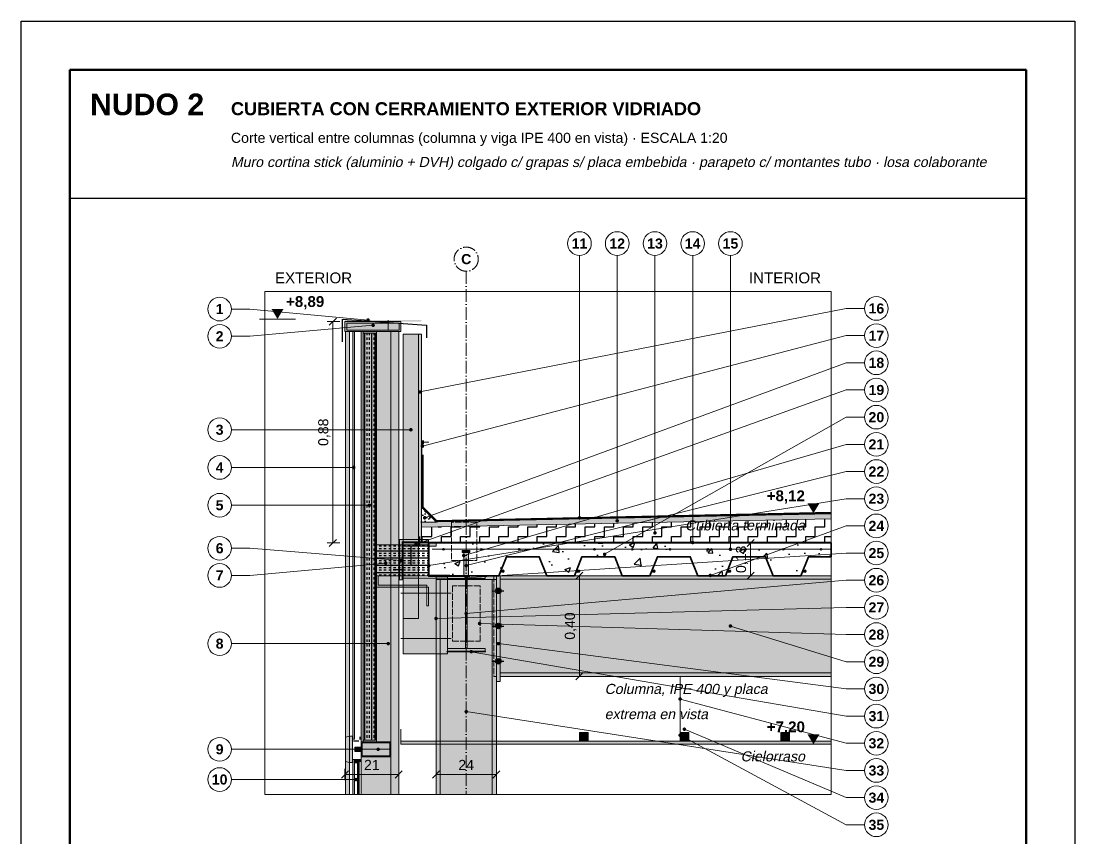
# Model space of a CAD drawing. Header units: millimetres. Extents: x 6 to 4194, y 6 to 5934.
# Drawn here: x 6 to 4194, y 2688 to 5934 of the extents above; entities that cross this region are included whole.
import ezdxf
from ezdxf.enums import TextEntityAlignment as Align

# ---------------------------------------------------------------- set-up
doc = ezdxf.new("R2010")
doc.units = ezdxf.units.MM
doc.header["$LTSCALE"] = 20
doc.linetypes.add('DASHDOT', pattern=[3.556, 2.54, -0.508, 0, -0.508])
doc.linetypes.add('DASHED', pattern=[1.524, 1.27, -0.254])
for name, color, linetype in [('A-ACERO', 250, 'Continuous'), ('A-ACERO-CORTADO', 250, 'Continuous'), ('A-ACERO-VISTA', 8, 'Continuous'), ('A-AISLACION-EPS', 50, 'Continuous'), ('A-AISLACION-LANA', 40, 'Continuous'), ('A-ALUMINIO', 253, 'Continuous'), ('A-ARMADURAS', 14, 'Continuous'), ('A-BARRERAS-MEMBRANAS', 7, 'Continuous'), ('A-CHAPA-GALVANIZADA', 253, 'Continuous'), ('A-CONTORNOS', 7, 'Continuous'), ('A-HORMIGON-INSITU', 33, 'Continuous'), ('A-MORTERO-CARPETAS', 252, 'Continuous'), ('A-NEOPRENO-SELLADORES', 7, 'Continuous'), ('A-PLACA-CEMENTICIA', 252, 'Continuous'), ('A-PROYECCION-OCULTO', 8, 'DASHED'), ('A-SELLADOR-INTUMESCENTE', 1, 'Continuous'), ('A-VIDRIO', 4, 'Continuous'), ('A-VISTA', 8, 'Continuous'), ('X-COTAS', 3, 'Continuous'), ('X-EJES', 1, 'DASHDOT'), ('X-MARCO', 7, 'Continuous'), ('X-NIVELES', 7, 'Continuous'), ('X-REFERENCIAS', 1, 'Continuous'), ('X-TEXTOS', 7, 'Continuous')]:
    doc.layers.add(name, color=color, linetype=linetype)
doc.styles.add('ARIAL', font='arial.ttf')
doc.styles.add('ARIAL-B', font='arialbd.ttf')

msp = doc.modelspace()

# ---------------------------------------------------------------- hatches: boundary and pattern name
at = {"layer": 'A-ACERO', "true_color": 0x888888}
h = msp.add_hatch(color=252, dxfattribs=at)
h.dxf.hatch_style = 1
h.paths.add_polyline_path([(1293, 4740), (1597, 4740), (1597, 4746), (1293, 4746)])
at = {"layer": 'A-ACERO', "true_color": 0x3b3b3b}
h = msp.add_hatch(color=250, dxfattribs=at)
h.dxf.hatch_style = 1
h.paths.add_polyline_path([(1365, 3070), (1418, 3070), (1418, 4700), (1365, 4700), (1365, 4694), (1412, 4694), (1412, 3076), (1365, 3076)])
h = msp.add_hatch(color=250, dxfattribs=at)
h.dxf.hatch_style = 1
h.paths.add_polyline_path([(1510, 3714), (1520, 3714), (1520, 3864), (1625, 3864), (1625, 3874), (1510, 3874)])
at = {"layer": 'A-ACERO', "true_color": 0x333333}
h = msp.add_hatch(color=250, dxfattribs=at)
h.dxf.hatch_style = 1
h.paths.add_polyline_path([(1327, 3070), (1349, 3070), (1349, 3076), (1327, 3076)])
at = {"layer": 'A-ACERO-CORTADO', "true_color": 0x4d545c}
h = msp.add_hatch(color=251, dxfattribs=at)
h.dxf.hatch_style = 1
h.paths.add_polyline_path([(1525, 3848), (1655, 3848), (1655, 3860), (1525, 3860)])
h = msp.add_hatch(color=251, dxfattribs=at)
h.dxf.hatch_style = 1
h.paths.add_polyline_path([(1759, 3822), (1790, 3822), (1790, 3830), (1759, 3830)])
h = msp.add_hatch(color=251, dxfattribs=at)
h.dxf.hatch_style = 1
h.paths.add_polyline_path([(1765, 3730), (1784, 3730), (1784, 3830), (1765, 3830)])
h = msp.add_hatch(color=251, dxfattribs=at)
h.dxf.hatch_style = 1
h.paths.add_polyline_path([(1700, 3730), (1850, 3730), (1850, 3719.3), (1778.5, 3719.3), (1778.5, 3440.7), (1850, 3440.7), (1850, 3430), (1700, 3430), (1700, 3440.7), (1771.5, 3440.7), (1771.5, 3719.3), (1700, 3719.3)])
at = {"layer": 'A-ACERO-VISTA', "true_color": 0xdfe3e7}
h = msp.add_hatch(color=254, dxfattribs=at)
h.dxf.hatch_style = 1
h.paths.add_polyline_path([(1525, 3560), (1585, 3560), (1585, 4690), (1525, 4690)])
h = msp.add_hatch(color=254, dxfattribs=at)
h.dxf.hatch_style = 1
h.paths.add_polyline_path([(1655, 3715), (1895, 3715), (1895, 3730), (1655, 3730)])
h = msp.add_hatch(color=254, dxfattribs=at)
h.dxf.hatch_style = 1
h.paths.add_polyline_path([(1895, 3310), (1910, 3310), (1910, 3730), (1895, 3730)])
h = msp.add_hatch(color=254, dxfattribs=at)
h.dxf.hatch_style = 1
h.paths.add_polyline_path([(1910, 3330), (3225, 3330), (3225, 3730), (1910, 3730)])
h = msp.add_hatch(color=254, dxfattribs=at)
h.dxf.hatch_style = 1
h.paths.add_polyline_path([(1525, 3420), (1700, 3420), (1700, 3720), (1525, 3720)])
h = msp.add_hatch(color=254, dxfattribs=at)
h.dxf.hatch_style = 1
h.paths.add_polyline_path([(1655, 2860), (1895, 2860), (1895, 3715), (1655, 3715)])
at = {"layer": 'A-AISLACION-EPS'}
h = msp.add_hatch(dxfattribs=at)
h.set_pattern_fill('ZIGZAG', color=256, scale=6)
h.paths.add_polyline_path([(1597, 3863), (3225, 3863), (3225, 3955.6), (1597, 3923)])
at = {"layer": 'A-AISLACION-LANA'}
h = msp.add_hatch(dxfattribs=at)
h.set_pattern_fill('INSUL', color=256, scale=3, angle=90)
h.paths.add_polyline_path([(1365, 3076), (1415, 3076), (1415, 4694), (1365, 4694)])
h = msp.add_hatch(dxfattribs=at)
h.set_pattern_fill('INSUL', color=256, scale=3)
h.paths.add_polyline_path([(1418, 3730), (1625, 3730), (1625, 3852), (1418, 3852)])
at = {"layer": 'A-ALUMINIO', "true_color": 0x9aa3ab}
h = msp.add_hatch(color=253, dxfattribs=at)
h.dxf.hatch_style = 1
h.paths.add_polyline_path([(1293, 4700), (1515, 4700), (1515, 4740), (1293, 4740)])
h = msp.add_hatch(color=253, dxfattribs=at)
h.dxf.hatch_style = 1
h.paths.add_polyline_path([(2225, 3072.5), (2260, 3072.5), (2260, 3107), (2225, 3107)])
h = msp.add_hatch(color=253, dxfattribs=at)
h.dxf.hatch_style = 1
h.paths.add_polyline_path([(2625, 3072.5), (2660, 3072.5), (2660, 3107), (2625, 3107)])
h = msp.add_hatch(color=253, dxfattribs=at)
h.dxf.hatch_style = 1
h.paths.add_polyline_path([(3025, 3072.5), (3060, 3072.5), (3060, 3107), (3025, 3107)])
at = {"layer": 'A-ALUMINIO', "true_color": 0xb9c0c6}
h = msp.add_hatch(color=9, dxfattribs=at)
h.dxf.hatch_style = 1
h.paths.add_polyline_path([(1295, 2992), (1311, 2988), (1311, 3092), (1295, 3088)])
at = {"layer": 'A-ALUMINIO', "true_color": 0x9aa3ab}
h = msp.add_hatch(color=253, dxfattribs=at)
h.dxf.hatch_style = 1
h.paths.add_polyline_path([(1311, 2988), (1323, 2988), (1323, 3092), (1311, 3092)])
h = msp.add_hatch(color=253, dxfattribs=at)
h.dxf.hatch_style = 1
h.paths.add_polyline_path([(1357, 3010), (1475, 3010), (1475, 3070), (1357, 3070)])
h = msp.add_hatch(color=253, dxfattribs=at)
h.dxf.hatch_style = 1
h.paths.add_polyline_path([(1333, 3032), (1357, 3032), (1357, 3048), (1333, 3048)])
h = msp.add_hatch(color=253, dxfattribs=at)
h.dxf.hatch_style = 1
h.paths.add_polyline_path([(1331, 2986), (1343, 2986), (1343, 3000), (1331, 3000)])
at = {"layer": 'A-ARMADURAS'}
h = msp.add_hatch(color=256, dxfattribs=at)
h.dxf.hatch_style = 1
h.paths.add_polyline_path([(1688.4, 3835), (1688.2, 3836.1), (1687.8, 3837), (1687, 3837.8), (1686.1, 3838.2), (1685, 3838.4), (1683.9, 3838.2), (1683, 3837.8), (1682.2, 3837), (1681.8, 3836.1), (1681.6, 3835), (1681.8, 3833.9), (1682.2, 3833), (1683, 3832.2), (1683.9, 3831.8), (1685, 3831.6), (1686.1, 3831.8), (1687, 3832.2), (1687.8, 3833), (1688.2, 3833.9)])
h = msp.add_hatch(color=256, dxfattribs=at)
h.dxf.hatch_style = 1
h.paths.add_polyline_path([(1838.4, 3835), (1838.2, 3836.1), (1837.8, 3837), (1837, 3837.8), (1836.1, 3838.2), (1835, 3838.4), (1833.9, 3838.2), (1833, 3837.8), (1832.2, 3837), (1831.8, 3836.1), (1831.6, 3835), (1831.8, 3833.9), (1832.2, 3833), (1833, 3832.2), (1833.9, 3831.8), (1835, 3831.6), (1836.1, 3831.8), (1837, 3832.2), (1837.8, 3833), (1838.2, 3833.9)])
h = msp.add_hatch(color=256, dxfattribs=at)
h.dxf.hatch_style = 1
h.paths.add_polyline_path([(1988.4, 3835), (1988.2, 3836.1), (1987.8, 3837), (1987, 3837.8), (1986.1, 3838.2), (1985, 3838.4), (1983.9, 3838.2), (1983, 3837.8), (1982.2, 3837), (1981.8, 3836.1), (1981.6, 3835), (1981.8, 3833.9), (1982.2, 3833), (1983, 3832.2), (1983.9, 3831.8), (1985, 3831.6), (1986.1, 3831.8), (1987, 3832.2), (1987.8, 3833), (1988.2, 3833.9)])
h = msp.add_hatch(color=256, dxfattribs=at)
h.dxf.hatch_style = 1
h.paths.add_polyline_path([(2138.4, 3835), (2138.2, 3836.1), (2137.8, 3837), (2137, 3837.8), (2136.1, 3838.2), (2135, 3838.4), (2133.9, 3838.2), (2133, 3837.8), (2132.2, 3837), (2131.8, 3836.1), (2131.6, 3835), (2131.8, 3833.9), (2132.2, 3833), (2133, 3832.2), (2133.9, 3831.8), (2135, 3831.6), (2136.1, 3831.8), (2137, 3832.2), (2137.8, 3833), (2138.2, 3833.9)])
h = msp.add_hatch(color=256, dxfattribs=at)
h.dxf.hatch_style = 1
h.paths.add_polyline_path([(2288.4, 3835), (2288.2, 3836.1), (2287.8, 3837), (2287, 3837.8), (2286.1, 3838.2), (2285, 3838.4), (2283.9, 3838.2), (2283, 3837.8), (2282.2, 3837), (2281.8, 3836.1), (2281.6, 3835), (2281.8, 3833.9), (2282.2, 3833), (2283, 3832.2), (2283.9, 3831.8), (2285, 3831.6), (2286.1, 3831.8), (2287, 3832.2), (2287.8, 3833), (2288.2, 3833.9)])
h = msp.add_hatch(color=256, dxfattribs=at)
h.dxf.hatch_style = 1
h.paths.add_polyline_path([(2438.4, 3835), (2438.2, 3836.1), (2437.8, 3837), (2437, 3837.8), (2436.1, 3838.2), (2435, 3838.4), (2433.9, 3838.2), (2433, 3837.8), (2432.2, 3837), (2431.8, 3836.1), (2431.6, 3835), (2431.8, 3833.9), (2432.2, 3833), (2433, 3832.2), (2433.9, 3831.8), (2435, 3831.6), (2436.1, 3831.8), (2437, 3832.2), (2437.8, 3833), (2438.2, 3833.9)])
h = msp.add_hatch(color=256, dxfattribs=at)
h.dxf.hatch_style = 1
h.paths.add_polyline_path([(2588.4, 3835), (2588.2, 3836.1), (2587.8, 3837), (2587, 3837.8), (2586.1, 3838.2), (2585, 3838.4), (2583.9, 3838.2), (2583, 3837.8), (2582.2, 3837), (2581.8, 3836.1), (2581.6, 3835), (2581.8, 3833.9), (2582.2, 3833), (2583, 3832.2), (2583.9, 3831.8), (2585, 3831.6), (2586.1, 3831.8), (2587, 3832.2), (2587.8, 3833), (2588.2, 3833.9)])
h = msp.add_hatch(color=256, dxfattribs=at)
h.dxf.hatch_style = 1
h.paths.add_polyline_path([(2738.4, 3835), (2738.2, 3836.1), (2737.8, 3837), (2737, 3837.8), (2736.1, 3838.2), (2735, 3838.4), (2733.9, 3838.2), (2733, 3837.8), (2732.2, 3837), (2731.8, 3836.1), (2731.6, 3835), (2731.8, 3833.9), (2732.2, 3833), (2733, 3832.2), (2733.9, 3831.8), (2735, 3831.6), (2736.1, 3831.8), (2737, 3832.2), (2737.8, 3833), (2738.2, 3833.9)])
h = msp.add_hatch(color=256, dxfattribs=at)
h.dxf.hatch_style = 1
h.paths.add_polyline_path([(2888.4, 3835), (2888.2, 3836.1), (2887.8, 3837), (2887, 3837.8), (2886.1, 3838.2), (2885, 3838.4), (2883.9, 3838.2), (2883, 3837.8), (2882.2, 3837), (2881.8, 3836.1), (2881.6, 3835), (2881.8, 3833.9), (2882.2, 3833), (2883, 3832.2), (2883.9, 3831.8), (2885, 3831.6), (2886.1, 3831.8), (2887, 3832.2), (2887.8, 3833), (2888.2, 3833.9)])
h = msp.add_hatch(color=256, dxfattribs=at)
h.dxf.hatch_style = 1
h.paths.add_polyline_path([(3038.4, 3835), (3038.2, 3836.1), (3037.8, 3837), (3037, 3837.8), (3036.1, 3838.2), (3035, 3838.4), (3033.9, 3838.2), (3033, 3837.8), (3032.2, 3837), (3031.8, 3836.1), (3031.6, 3835), (3031.8, 3833.9), (3032.2, 3833), (3033, 3832.2), (3033.9, 3831.8), (3035, 3831.6), (3036.1, 3831.8), (3037, 3832.2), (3037.8, 3833), (3038.2, 3833.9)])
h = msp.add_hatch(color=256, dxfattribs=at)
h.dxf.hatch_style = 1
h.paths.add_polyline_path([(3188.4, 3835), (3188.2, 3836.1), (3187.8, 3837), (3187, 3837.8), (3186.1, 3838.2), (3185, 3838.4), (3183.9, 3838.2), (3183, 3837.8), (3182.2, 3837), (3181.8, 3836.1), (3181.6, 3835), (3181.8, 3833.9), (3182.2, 3833), (3183, 3832.2), (3183.9, 3831.8), (3185, 3831.6), (3186.1, 3831.8), (3187, 3832.2), (3187.8, 3833), (3188.2, 3833.9)])
h = msp.add_hatch(color=256, dxfattribs=at)
h.dxf.hatch_style = 1
h.paths.add_polyline_path([(1924.8, 3748), (1924.6, 3749.5), (1923.9, 3750.8), (1922.8, 3751.9), (1921.5, 3752.6), (1920, 3752.8), (1918.5, 3752.6), (1917.2, 3751.9), (1916.1, 3750.8), (1915.4, 3749.5), (1915.2, 3748), (1915.4, 3746.5), (1916.1, 3745.2), (1917.2, 3744.1), (1918.5, 3743.4), (1920, 3743.2), (1921.5, 3743.4), (1922.8, 3744.1), (1923.9, 3745.2), (1924.6, 3746.5)])
h = msp.add_hatch(color=256, dxfattribs=at)
h.dxf.hatch_style = 1
h.paths.add_polyline_path([(2224.8, 3748), (2224.6, 3749.5), (2223.9, 3750.8), (2222.8, 3751.9), (2221.5, 3752.6), (2220, 3752.8), (2218.5, 3752.6), (2217.2, 3751.9), (2216.1, 3750.8), (2215.4, 3749.5), (2215.2, 3748), (2215.4, 3746.5), (2216.1, 3745.2), (2217.2, 3744.1), (2218.5, 3743.4), (2220, 3743.2), (2221.5, 3743.4), (2222.8, 3744.1), (2223.9, 3745.2), (2224.6, 3746.5)])
h = msp.add_hatch(color=256, dxfattribs=at)
h.dxf.hatch_style = 1
h.paths.add_polyline_path([(2524.8, 3748), (2524.6, 3749.5), (2523.9, 3750.8), (2522.8, 3751.9), (2521.5, 3752.6), (2520, 3752.8), (2518.5, 3752.6), (2517.2, 3751.9), (2516.1, 3750.8), (2515.4, 3749.5), (2515.2, 3748), (2515.4, 3746.5), (2516.1, 3745.2), (2517.2, 3744.1), (2518.5, 3743.4), (2520, 3743.2), (2521.5, 3743.4), (2522.8, 3744.1), (2523.9, 3745.2), (2524.6, 3746.5)])
h = msp.add_hatch(color=256, dxfattribs=at)
h.dxf.hatch_style = 1
h.paths.add_polyline_path([(2824.8, 3748), (2824.6, 3749.5), (2823.9, 3750.8), (2822.8, 3751.9), (2821.5, 3752.6), (2820, 3752.8), (2818.5, 3752.6), (2817.2, 3751.9), (2816.1, 3750.8), (2815.4, 3749.5), (2815.2, 3748), (2815.4, 3746.5), (2816.1, 3745.2), (2817.2, 3744.1), (2818.5, 3743.4), (2820, 3743.2), (2821.5, 3743.4), (2822.8, 3744.1), (2823.9, 3745.2), (2824.6, 3746.5)])
h = msp.add_hatch(color=256, dxfattribs=at)
h.dxf.hatch_style = 1
h.paths.add_polyline_path([(3124.8, 3748), (3124.6, 3749.5), (3123.9, 3750.8), (3122.8, 3751.9), (3121.5, 3752.6), (3120, 3752.8), (3118.5, 3752.6), (3117.2, 3751.9), (3116.1, 3750.8), (3115.4, 3749.5), (3115.2, 3748), (3115.4, 3746.5), (3116.1, 3745.2), (3117.2, 3744.1), (3118.5, 3743.4), (3120, 3743.2), (3121.5, 3743.4), (3122.8, 3744.1), (3123.9, 3745.2), (3124.6, 3746.5)])
h = msp.add_hatch(color=256, dxfattribs=at)
h.dxf.hatch_style = 1
h.paths.add_polyline_path([(1914, 3670), (1913.5, 3673.4), (1911.9, 3676.5), (1909.5, 3678.9), (1906.4, 3680.5), (1903, 3681), (1899.6, 3680.5), (1896.5, 3678.9), (1894.1, 3676.5), (1892.5, 3673.4), (1892, 3670), (1892.5, 3666.6), (1894.1, 3663.5), (1896.5, 3661.1), (1899.6, 3659.5), (1903, 3659), (1906.4, 3659.5), (1909.5, 3661.1), (1911.9, 3663.5), (1913.5, 3666.6)])
h = msp.add_hatch(color=256, dxfattribs=at)
h.dxf.hatch_style = 1
h.paths.add_polyline_path([(1914, 3530), (1913.5, 3533.4), (1911.9, 3536.5), (1909.5, 3538.9), (1906.4, 3540.5), (1903, 3541), (1899.6, 3540.5), (1896.5, 3538.9), (1894.1, 3536.5), (1892.5, 3533.4), (1892, 3530), (1892.5, 3526.6), (1894.1, 3523.5), (1896.5, 3521.1), (1899.6, 3519.5), (1903, 3519), (1906.4, 3519.5), (1909.5, 3521.1), (1911.9, 3523.5), (1913.5, 3526.6)])
h = msp.add_hatch(color=256, dxfattribs=at)
h.dxf.hatch_style = 1
h.paths.add_polyline_path([(1914, 3390), (1913.5, 3393.4), (1911.9, 3396.5), (1909.5, 3398.9), (1906.4, 3400.5), (1903, 3401), (1899.6, 3400.5), (1896.5, 3398.9), (1894.1, 3396.5), (1892.5, 3393.4), (1892, 3390), (1892.5, 3386.6), (1894.1, 3383.5), (1896.5, 3381.1), (1899.6, 3379.5), (1903, 3379), (1906.4, 3379.5), (1909.5, 3381.1), (1911.9, 3383.5), (1913.5, 3386.6)])
at = {"layer": 'A-BARRERAS-MEMBRANAS', "true_color": 0x000000}
h = msp.add_hatch(color=18, dxfattribs=at)
h.dxf.hatch_style = 1
h.paths.add_polyline_path([(1597, 3860), (3225, 3860), (3225, 3863), (1597, 3863)])
at = {"layer": 'A-CHAPA-GALVANIZADA', "true_color": 0x8f989f}
h = msp.add_hatch(color=252, dxfattribs=at)
h.dxf.hatch_style = 1
h.paths.add_polyline_path([(1418, 3730), (1418, 3685), (1625, 3685), (1625, 3610), (1618, 3610), (1618, 3692), (1425, 3692), (1425, 3730)])
at = {"layer": 'A-HORMIGON-INSITU'}
h = msp.add_hatch(dxfattribs=at)
h.set_pattern_fill('AR-CONC', color=256, scale=1.2)
h.paths.add_polyline_path([(1627, 3860), (3225, 3860), (3225, 3805), (3135, 3805), (3105, 3730), (2995, 3730), (2965, 3805), (2835, 3805), (2805, 3730), (2695, 3730), (2665, 3805), (2535, 3805), (2505, 3730), (2395, 3730), (2365, 3805), (2235, 3805), (2205, 3730), (2095, 3730), (2065, 3805), (1935, 3805), (1905, 3730), (1795, 3730), (1627, 3732)])
at = {"layer": 'A-MORTERO-CARPETAS'}
h = msp.add_hatch(dxfattribs=at)
h.set_pattern_fill('AR-SAND', color=256, scale=0.6)
h.paths.add_polyline_path([(1597, 3943), (1657, 3943), (1597, 4003)])
h = msp.add_hatch(dxfattribs=at)
h.set_pattern_fill('AR-SAND', color=256, scale=0.6)
h.paths.add_polyline_path([(1597, 3923), (3225, 3955.6), (3225, 3975.6), (1597, 3943)])
at = {"layer": 'A-NEOPRENO-SELLADORES', "true_color": 0x222222}
h = msp.add_hatch(color=250, dxfattribs=at)
h.dxf.hatch_style = 1
h.paths.add_polyline_path([(1597, 4252), (1607, 4252), (1607, 4268), (1597, 4268)])
at = {"layer": 'A-NEOPRENO-SELLADORES', "true_color": 0x111111}
h = msp.add_hatch(color=250, dxfattribs=at)
h.dxf.hatch_style = 1
h.paths.add_polyline_path([(1323, 3078), (1325, 3078), (1325, 3090), (1323, 3090)])
h = msp.add_hatch(color=250, dxfattribs=at)
h.dxf.hatch_style = 1
h.paths.add_polyline_path([(1350, 3078), (1355, 3078), (1355, 3090), (1350, 3090)])
h = msp.add_hatch(color=250, dxfattribs=at)
h.dxf.hatch_style = 1
h.paths.add_polyline_path([(1323, 2990), (1325, 2990), (1325, 3002), (1323, 3002)])
h = msp.add_hatch(color=250, dxfattribs=at)
h.dxf.hatch_style = 1
h.paths.add_polyline_path([(1331, 2996), (1343, 2996), (1343, 3000), (1331, 3000)])
h = msp.add_hatch(color=250, dxfattribs=at)
h.dxf.hatch_style = 1
h.paths.add_polyline_path([(1350, 2990), (1355, 2990), (1355, 3002), (1350, 3002)])
at = {"layer": 'A-PLACA-CEMENTICIA'}
h = msp.add_hatch(dxfattribs=at)
h.set_pattern_fill('AR-SAND', color=256, scale=0.4)
h.paths.add_polyline_path([(1585, 3860), (1597, 3860), (1597, 4690), (1585, 4690)])
at = {"layer": 'A-SELLADOR-INTUMESCENTE', "true_color": 0xc0392b}
h = msp.add_hatch(color=22, dxfattribs=at)
h.dxf.hatch_style = 1
h.paths.add_polyline_path([(1418, 3852), (1625, 3852), (1625, 3860), (1418, 3860)])
at = {"layer": 'A-VIDRIO', "true_color": 0x6f8796}
h = msp.add_hatch(color=252, dxfattribs=at)
h.dxf.hatch_style = 1
h.paths.add_polyline_path([(1325, 3080), (1331, 3080), (1331, 4700), (1325, 4700)])
at = {"layer": 'A-VIDRIO', "true_color": 0xbfe3f0}
h = msp.add_hatch(color=254, dxfattribs=at)
h.dxf.hatch_style = 1
h.paths.add_polyline_path([(1325, 2860), (1331, 2860), (1331, 3000), (1325, 3000)])
h = msp.add_hatch(color=254, dxfattribs=at)
h.dxf.hatch_style = 1
h.paths.add_polyline_path([(1343, 2860), (1350, 2860), (1350, 3000), (1343, 3000)])
at = {"layer": 'A-VISTA', "true_color": 0xe9ecee}
h = msp.add_hatch(color=7, dxfattribs=at)
h.dxf.hatch_style = 1
h.paths.add_polyline_path([(1295, 2860), (1311, 2860), (1311, 4700), (1295, 4700)])
at = {"layer": 'A-VISTA', "true_color": 0xe3e7ea}
h = msp.add_hatch(color=254, dxfattribs=at)
h.dxf.hatch_style = 1
h.paths.add_polyline_path([(1357, 2860), (1507, 2860), (1507, 4700), (1357, 4700)])
at = {"layer": 'A-VISTA', "true_color": 0xf2f2f2}
h = msp.add_hatch(color=7, dxfattribs=at)
h.dxf.hatch_style = 1
h.paths.add_polyline_path([(1515, 3060), (3225, 3060), (3225, 3072.5), (1515, 3072.5)])
at = {"layer": 'X-NIVELES'}
h = msp.add_hatch(color=7, dxfattribs=at)
h.dxf.hatch_style = 1
h.paths.add_polyline_path([(1025, 4750), (1001, 4790), (1049, 4790)])
h = msp.add_hatch(color=7, dxfattribs=at)
h.dxf.hatch_style = 1
h.paths.add_polyline_path([(3155, 3978), (3131, 4018), (3179, 4018)])
h = msp.add_hatch(color=7, dxfattribs=at)
h.dxf.hatch_style = 1
h.paths.add_polyline_path([(3155, 3060), (3131, 3100), (3179, 3100)])
at = {"layer": 'X-REFERENCIAS'}
h = msp.add_hatch(color=7, dxfattribs=at)
h.dxf.hatch_style = 1
h.paths.add_polyline_path([(1392, 4746), (1391.7, 4748.2), (1390.7, 4750.1), (1389.1, 4751.7), (1387.2, 4752.7), (1385, 4753), (1382.8, 4752.7), (1380.9, 4751.7), (1379.3, 4750.1), (1378.3, 4748.2), (1378, 4746), (1378.3, 4743.8), (1379.3, 4741.9), (1380.9, 4740.3), (1382.8, 4739.3), (1385, 4739), (1387.2, 4739.3), (1389.1, 4740.3), (1390.7, 4741.9), (1391.7, 4743.8)])
h = msp.add_hatch(color=7, dxfattribs=at)
h.dxf.hatch_style = 1
h.paths.add_polyline_path([(1412, 4725), (1411.7, 4727.2), (1410.7, 4729.1), (1409.1, 4730.7), (1407.2, 4731.7), (1405, 4732), (1402.8, 4731.7), (1400.9, 4730.7), (1399.3, 4729.1), (1398.3, 4727.2), (1398, 4725), (1398.3, 4722.8), (1399.3, 4720.9), (1400.9, 4719.3), (1402.8, 4718.3), (1405, 4718), (1407.2, 4718.3), (1409.1, 4719.3), (1410.7, 4720.9), (1411.7, 4722.8)])
h = msp.add_hatch(color=7, dxfattribs=at)
h.dxf.hatch_style = 1
h.paths.add_polyline_path([(1598, 4460), (1597.7, 4462.2), (1596.7, 4464.1), (1595.1, 4465.7), (1593.2, 4466.7), (1591, 4467), (1588.8, 4466.7), (1586.9, 4465.7), (1585.3, 4464.1), (1584.3, 4462.2), (1584, 4460), (1584.3, 4457.8), (1585.3, 4455.9), (1586.9, 4454.3), (1588.8, 4453.3), (1591, 4453), (1593.2, 4453.3), (1595.1, 4454.3), (1596.7, 4455.9), (1597.7, 4457.8)])
h = msp.add_hatch(color=7, dxfattribs=at)
h.dxf.hatch_style = 1
h.paths.add_polyline_path([(1562, 4310), (1561.7, 4312.2), (1560.7, 4314.1), (1559.1, 4315.7), (1557.2, 4316.7), (1555, 4317), (1552.8, 4316.7), (1550.9, 4315.7), (1549.3, 4314.1), (1548.3, 4312.2), (1548, 4310), (1548.3, 4307.8), (1549.3, 4305.9), (1550.9, 4304.3), (1552.8, 4303.3), (1555, 4303), (1557.2, 4303.3), (1559.1, 4304.3), (1560.7, 4305.9), (1561.7, 4307.8)])
h = msp.add_hatch(color=7, dxfattribs=at)
h.dxf.hatch_style = 1
h.paths.add_polyline_path([(1608, 4245), (1607.7, 4247.2), (1606.7, 4249.1), (1605.1, 4250.7), (1603.2, 4251.7), (1601, 4252), (1598.8, 4251.7), (1596.9, 4250.7), (1595.3, 4249.1), (1594.3, 4247.2), (1594, 4245), (1594.3, 4242.8), (1595.3, 4240.9), (1596.9, 4239.3), (1598.8, 4238.3), (1601, 4238), (1603.2, 4238.3), (1605.1, 4239.3), (1606.7, 4240.9), (1607.7, 4242.8)])
h = msp.add_hatch(color=7, dxfattribs=at)
h.dxf.hatch_style = 1
h.paths.add_polyline_path([(1335, 4160), (1334.7, 4162.2), (1333.7, 4164.1), (1332.1, 4165.7), (1330.2, 4166.7), (1328, 4167), (1325.8, 4166.7), (1323.9, 4165.7), (1322.3, 4164.1), (1321.3, 4162.2), (1321, 4160), (1321.3, 4157.8), (1322.3, 4155.9), (1323.9, 4154.3), (1325.8, 4153.3), (1328, 4153), (1330.2, 4153.3), (1332.1, 4154.3), (1333.7, 4155.9), (1334.7, 4157.8)])
h = msp.add_hatch(color=7, dxfattribs=at)
h.dxf.hatch_style = 1
h.paths.add_polyline_path([(1397, 4010), (1396.7, 4012.2), (1395.7, 4014.1), (1394.1, 4015.7), (1392.2, 4016.7), (1390, 4017), (1387.8, 4016.7), (1385.9, 4015.7), (1384.3, 4014.1), (1383.3, 4012.2), (1383, 4010), (1383.3, 4007.8), (1384.3, 4005.9), (1385.9, 4004.3), (1387.8, 4003.3), (1390, 4003), (1392.2, 4003.3), (1394.1, 4004.3), (1395.7, 4005.9), (1396.7, 4007.8)])
h = msp.add_hatch(color=7, dxfattribs=at)
h.dxf.hatch_style = 1
h.paths.add_polyline_path([(1617, 3960), (1616.7, 3962.2), (1615.7, 3964.1), (1614.1, 3965.7), (1612.2, 3966.7), (1610, 3967), (1607.8, 3966.7), (1605.9, 3965.7), (1604.3, 3964.1), (1603.3, 3962.2), (1603, 3960), (1603.3, 3957.8), (1604.3, 3955.9), (1605.9, 3954.3), (1607.8, 3953.3), (1610, 3953), (1612.2, 3953.3), (1614.1, 3954.3), (1615.7, 3955.9), (1616.7, 3957.8)])
h = msp.add_hatch(color=7, dxfattribs=at)
h.dxf.hatch_style = 1
h.paths.add_polyline_path([(2232, 3960), (2231.7, 3962.2), (2230.7, 3964.1), (2229.1, 3965.7), (2227.2, 3966.7), (2225, 3967), (2222.8, 3966.7), (2220.9, 3965.7), (2219.3, 3964.1), (2218.3, 3962.2), (2218, 3960), (2218.3, 3957.8), (2219.3, 3955.9), (2220.9, 3954.3), (2222.8, 3953.3), (2225, 3953), (2227.2, 3953.3), (2229.1, 3954.3), (2230.7, 3955.9), (2231.7, 3957.8)])
h = msp.add_hatch(color=7, dxfattribs=at)
h.dxf.hatch_style = 1
h.paths.add_polyline_path([(2382, 3948), (2381.7, 3950.2), (2380.7, 3952.1), (2379.1, 3953.7), (2377.2, 3954.7), (2375, 3955), (2372.8, 3954.7), (2370.9, 3953.7), (2369.3, 3952.1), (2368.3, 3950.2), (2368, 3948), (2368.3, 3945.8), (2369.3, 3943.9), (2370.9, 3942.3), (2372.8, 3941.3), (2375, 3941), (2377.2, 3941.3), (2379.1, 3942.3), (2380.7, 3943.9), (2381.7, 3945.8)])
h = msp.add_hatch(color=7, dxfattribs=at)
h.dxf.hatch_style = 1
h.paths.add_polyline_path([(2532, 3900), (2531.7, 3902.2), (2530.7, 3904.1), (2529.1, 3905.7), (2527.2, 3906.7), (2525, 3907), (2522.8, 3906.7), (2520.9, 3905.7), (2519.3, 3904.1), (2518.3, 3902.2), (2518, 3900), (2518.3, 3897.8), (2519.3, 3895.9), (2520.9, 3894.3), (2522.8, 3893.3), (2525, 3893), (2527.2, 3893.3), (2529.1, 3894.3), (2530.7, 3895.9), (2531.7, 3897.8)])
h = msp.add_hatch(color=7, dxfattribs=at)
h.dxf.hatch_style = 1
h.paths.add_polyline_path([(1582, 3854), (1581.7, 3856.2), (1580.7, 3858.1), (1579.1, 3859.7), (1577.2, 3860.7), (1575, 3861), (1572.8, 3860.7), (1570.9, 3859.7), (1569.3, 3858.1), (1568.3, 3856.2), (1568, 3854), (1568.3, 3851.8), (1569.3, 3849.9), (1570.9, 3848.3), (1572.8, 3847.3), (1575, 3847), (1577.2, 3847.3), (1579.1, 3848.3), (1580.7, 3849.9), (1581.7, 3851.8)])
h = msp.add_hatch(color=7, dxfattribs=at)
h.dxf.hatch_style = 1
h.paths.add_polyline_path([(2682, 3861.5), (2681.7, 3863.7), (2680.7, 3865.6), (2679.1, 3867.2), (2677.2, 3868.2), (2675, 3868.5), (2672.8, 3868.2), (2670.9, 3867.2), (2669.3, 3865.6), (2668.3, 3863.7), (2668, 3861.5), (2668.3, 3859.3), (2669.3, 3857.4), (2670.9, 3855.8), (2672.8, 3854.8), (2675, 3854.5), (2677.2, 3854.8), (2679.1, 3855.8), (2680.7, 3857.4), (2681.7, 3859.3)])
h = msp.add_hatch(color=7, dxfattribs=at)
h.dxf.hatch_style = 1
h.paths.add_polyline_path([(1772, 3810), (1771.7, 3812.2), (1770.7, 3814.1), (1769.1, 3815.7), (1767.2, 3816.7), (1765, 3817), (1762.8, 3816.7), (1760.9, 3815.7), (1759.3, 3814.1), (1758.3, 3812.2), (1758, 3810), (1758.3, 3807.8), (1759.3, 3805.9), (1760.9, 3804.3), (1762.8, 3803.3), (1765, 3803), (1767.2, 3803.3), (1769.1, 3804.3), (1770.7, 3805.9), (1771.7, 3807.8)])
h = msp.add_hatch(color=7, dxfattribs=at)
h.dxf.hatch_style = 1
h.paths.add_polyline_path([(2332, 3815), (2331.7, 3817.2), (2330.7, 3819.1), (2329.1, 3820.7), (2327.2, 3821.7), (2325, 3822), (2322.8, 3821.7), (2320.9, 3820.7), (2319.3, 3819.1), (2318.3, 3817.2), (2318, 3815), (2318.3, 3812.8), (2319.3, 3810.9), (2320.9, 3809.3), (2322.8, 3808.3), (2325, 3808), (2327.2, 3808.3), (2329.1, 3809.3), (2330.7, 3810.9), (2331.7, 3812.8)])
h = msp.add_hatch(color=7, dxfattribs=at)
h.dxf.hatch_style = 1
h.paths.add_polyline_path([(2832, 3835), (2831.7, 3837.2), (2830.7, 3839.1), (2829.1, 3840.7), (2827.2, 3841.7), (2825, 3842), (2822.8, 3841.7), (2820.9, 3840.7), (2819.3, 3839.1), (2818.3, 3837.2), (2818, 3835), (2818.3, 3832.8), (2819.3, 3830.9), (2820.9, 3829.3), (2822.8, 3828.3), (2825, 3828), (2827.2, 3828.3), (2829.1, 3829.3), (2830.7, 3830.9), (2831.7, 3832.8)])
h = msp.add_hatch(color=7, dxfattribs=at)
h.dxf.hatch_style = 1
h.paths.add_polyline_path([(1462, 3780), (1461.7, 3782.2), (1460.7, 3784.1), (1459.1, 3785.7), (1457.2, 3786.7), (1455, 3787), (1452.8, 3786.7), (1450.9, 3785.7), (1449.3, 3784.1), (1448.3, 3782.2), (1448, 3780), (1448.3, 3777.8), (1449.3, 3775.9), (1450.9, 3774.3), (1452.8, 3773.3), (1455, 3773), (1457.2, 3773.3), (1459.1, 3774.3), (1460.7, 3775.9), (1461.7, 3777.8)])
h = msp.add_hatch(color=7, dxfattribs=at)
h.dxf.hatch_style = 1
h.paths.add_polyline_path([(1522, 3790), (1521.7, 3792.2), (1520.7, 3794.1), (1519.1, 3795.7), (1517.2, 3796.7), (1515, 3797), (1512.8, 3796.7), (1510.9, 3795.7), (1509.3, 3794.1), (1508.3, 3792.2), (1508, 3790), (1508.3, 3787.8), (1509.3, 3785.9), (1510.9, 3784.3), (1512.8, 3783.3), (1515, 3783), (1517.2, 3783.3), (1519.1, 3784.3), (1520.7, 3785.9), (1521.7, 3787.8)])
h = msp.add_hatch(color=7, dxfattribs=at)
h.dxf.hatch_style = 1
h.paths.add_polyline_path([(1633, 3770), (1632.7, 3772.2), (1631.7, 3774.1), (1630.1, 3775.7), (1628.2, 3776.7), (1626, 3777), (1623.8, 3776.7), (1621.9, 3775.7), (1620.3, 3774.1), (1619.3, 3772.2), (1619, 3770), (1619.3, 3767.8), (1620.3, 3765.9), (1621.9, 3764.3), (1623.8, 3763.3), (1626, 3763), (1628.2, 3763.3), (1630.1, 3764.3), (1631.7, 3765.9), (1632.7, 3767.8)])
h = msp.add_hatch(color=7, dxfattribs=at)
h.dxf.hatch_style = 1
h.paths.add_polyline_path([(1782, 3770), (1781.7, 3772.2), (1780.7, 3774.1), (1779.1, 3775.7), (1777.2, 3776.7), (1775, 3777), (1772.8, 3776.7), (1770.9, 3775.7), (1769.3, 3774.1), (1768.3, 3772.2), (1768, 3770), (1768.3, 3767.8), (1769.3, 3765.9), (1770.9, 3764.3), (1772.8, 3763.3), (1775, 3763), (1777.2, 3763.3), (1779.1, 3764.3), (1780.7, 3765.9), (1781.7, 3767.8)])
h = msp.add_hatch(color=7, dxfattribs=at)
h.dxf.hatch_style = 1
h.paths.add_polyline_path([(1782, 3722), (1781.7, 3724.2), (1780.7, 3726.1), (1779.1, 3727.7), (1777.2, 3728.7), (1775, 3729), (1772.8, 3728.7), (1770.9, 3727.7), (1769.3, 3726.1), (1768.3, 3724.2), (1768, 3722), (1768.3, 3719.8), (1769.3, 3717.9), (1770.9, 3716.3), (1772.8, 3715.3), (1775, 3715), (1777.2, 3715.3), (1779.1, 3716.3), (1780.7, 3717.9), (1781.7, 3719.8)])
h = msp.add_hatch(color=7, dxfattribs=at)
h.dxf.hatch_style = 1
h.paths.add_polyline_path([(2752, 3731), (2751.7, 3733.2), (2750.7, 3735.1), (2749.1, 3736.7), (2747.2, 3737.7), (2745, 3738), (2742.8, 3737.7), (2740.9, 3736.7), (2739.3, 3735.1), (2738.3, 3733.2), (2738, 3731), (2738.3, 3728.8), (2739.3, 3726.9), (2740.9, 3725.3), (2742.8, 3724.3), (2745, 3724), (2747.2, 3724.3), (2749.1, 3725.3), (2750.7, 3726.9), (2751.7, 3728.8)])
h = msp.add_hatch(color=7, dxfattribs=at)
h.dxf.hatch_style = 1
h.paths.add_polyline_path([(1662, 3560), (1661.7, 3562.2), (1660.7, 3564.1), (1659.1, 3565.7), (1657.2, 3566.7), (1655, 3567), (1652.8, 3566.7), (1650.9, 3565.7), (1649.3, 3564.1), (1648.3, 3562.2), (1648, 3560), (1648.3, 3557.8), (1649.3, 3555.9), (1650.9, 3554.3), (1652.8, 3553.3), (1655, 3553), (1657.2, 3553.3), (1659.1, 3554.3), (1660.7, 3555.9), (1661.7, 3557.8)])
h = msp.add_hatch(color=7, dxfattribs=at)
h.dxf.hatch_style = 1
h.paths.add_polyline_path([(1782, 3580), (1781.7, 3582.2), (1780.7, 3584.1), (1779.1, 3585.7), (1777.2, 3586.7), (1775, 3587), (1772.8, 3586.7), (1770.9, 3585.7), (1769.3, 3584.1), (1768.3, 3582.2), (1768, 3580), (1768.3, 3577.8), (1769.3, 3575.9), (1770.9, 3574.3), (1772.8, 3573.3), (1775, 3573), (1777.2, 3573.3), (1779.1, 3574.3), (1780.7, 3575.9), (1781.7, 3577.8)])
h = msp.add_hatch(color=7, dxfattribs=at)
h.dxf.hatch_style = 1
h.paths.add_polyline_path([(1835, 3540), (1834.7, 3542.2), (1833.7, 3544.1), (1832.1, 3545.7), (1830.2, 3546.7), (1828, 3547), (1825.8, 3546.7), (1823.9, 3545.7), (1822.3, 3544.1), (1821.3, 3542.2), (1821, 3540), (1821.3, 3537.8), (1822.3, 3535.9), (1823.9, 3534.3), (1825.8, 3533.3), (1828, 3533), (1830.2, 3533.3), (1832.1, 3534.3), (1833.7, 3535.9), (1834.7, 3537.8)])
h = msp.add_hatch(color=7, dxfattribs=at)
h.dxf.hatch_style = 1
h.paths.add_polyline_path([(2832, 3530), (2831.7, 3532.2), (2830.7, 3534.1), (2829.1, 3535.7), (2827.2, 3536.7), (2825, 3537), (2822.8, 3536.7), (2820.9, 3535.7), (2819.3, 3534.1), (2818.3, 3532.2), (2818, 3530), (2818.3, 3527.8), (2819.3, 3525.9), (2820.9, 3524.3), (2822.8, 3523.3), (2825, 3523), (2827.2, 3523.3), (2829.1, 3524.3), (2830.7, 3525.9), (2831.7, 3527.8)])
h = msp.add_hatch(color=7, dxfattribs=at)
h.dxf.hatch_style = 1
h.paths.add_polyline_path([(1472, 3460), (1471.7, 3462.2), (1470.7, 3464.1), (1469.1, 3465.7), (1467.2, 3466.7), (1465, 3467), (1462.8, 3466.7), (1460.9, 3465.7), (1459.3, 3464.1), (1458.3, 3462.2), (1458, 3460), (1458.3, 3457.8), (1459.3, 3455.9), (1460.9, 3454.3), (1462.8, 3453.3), (1465, 3453), (1467.2, 3453.3), (1469.1, 3454.3), (1470.7, 3455.9), (1471.7, 3457.8)])
h = msp.add_hatch(color=7, dxfattribs=at)
h.dxf.hatch_style = 1
h.paths.add_polyline_path([(1802, 3428), (1801.7, 3430.2), (1800.7, 3432.1), (1799.1, 3433.7), (1797.2, 3434.7), (1795, 3435), (1792.8, 3434.7), (1790.9, 3433.7), (1789.3, 3432.1), (1788.3, 3430.2), (1788, 3428), (1788.3, 3425.8), (1789.3, 3423.9), (1790.9, 3422.3), (1792.8, 3421.3), (1795, 3421), (1797.2, 3421.3), (1799.1, 3422.3), (1800.7, 3423.9), (1801.7, 3425.8)])
h = msp.add_hatch(color=7, dxfattribs=at)
h.dxf.hatch_style = 1
h.paths.add_polyline_path([(1910, 3460), (1909.7, 3462.2), (1908.7, 3464.1), (1907.1, 3465.7), (1905.2, 3466.7), (1903, 3467), (1900.8, 3466.7), (1898.9, 3465.7), (1897.3, 3464.1), (1896.3, 3462.2), (1896, 3460), (1896.3, 3457.8), (1897.3, 3455.9), (1898.9, 3454.3), (1900.8, 3453.3), (1903, 3453), (1905.2, 3453.3), (1907.1, 3454.3), (1908.7, 3455.9), (1909.7, 3457.8)])
h = msp.add_hatch(color=7, dxfattribs=at)
h.dxf.hatch_style = 1
h.paths.add_polyline_path([(2632, 3240), (2631.7, 3242.2), (2630.7, 3244.1), (2629.1, 3245.7), (2627.2, 3246.7), (2625, 3247), (2622.8, 3246.7), (2620.9, 3245.7), (2619.3, 3244.1), (2618.3, 3242.2), (2618, 3240), (2618.3, 3237.8), (2619.3, 3235.9), (2620.9, 3234.3), (2622.8, 3233.3), (2625, 3233), (2627.2, 3233.3), (2629.1, 3234.3), (2630.7, 3235.9), (2631.7, 3237.8)])
h = msp.add_hatch(color=7, dxfattribs=at)
h.dxf.hatch_style = 1
h.paths.add_polyline_path([(1782, 3190), (1781.7, 3192.2), (1780.7, 3194.1), (1779.1, 3195.7), (1777.2, 3196.7), (1775, 3197), (1772.8, 3196.7), (1770.9, 3195.7), (1769.3, 3194.1), (1768.3, 3192.2), (1768, 3190), (1768.3, 3187.8), (1769.3, 3185.9), (1770.9, 3184.3), (1772.8, 3183.3), (1775, 3183), (1777.2, 3183.3), (1779.1, 3184.3), (1780.7, 3185.9), (1781.7, 3187.8)])
h = msp.add_hatch(color=7, dxfattribs=at)
h.dxf.hatch_style = 1
h.paths.add_polyline_path([(2632, 3096), (2631.7, 3098.2), (2630.7, 3100.1), (2629.1, 3101.7), (2627.2, 3102.7), (2625, 3103), (2622.8, 3102.7), (2620.9, 3101.7), (2619.3, 3100.1), (2618.3, 3098.2), (2618, 3096), (2618.3, 3093.8), (2619.3, 3091.9), (2620.9, 3090.3), (2622.8, 3089.3), (2625, 3089), (2627.2, 3089.3), (2629.1, 3090.3), (2630.7, 3091.9), (2631.7, 3093.8)])
h = msp.add_hatch(color=7, dxfattribs=at)
h.dxf.hatch_style = 1
h.paths.add_polyline_path([(2649, 3120), (2648.7, 3122.2), (2647.7, 3124.1), (2646.1, 3125.7), (2644.2, 3126.7), (2642, 3127), (2639.8, 3126.7), (2637.9, 3125.7), (2636.3, 3124.1), (2635.3, 3122.2), (2635, 3120), (2635.3, 3117.8), (2636.3, 3115.9), (2637.9, 3114.3), (2639.8, 3113.3), (2642, 3113), (2644.2, 3113.3), (2646.1, 3114.3), (2647.7, 3115.9), (2648.7, 3117.8)])
h = msp.add_hatch(color=7, dxfattribs=at)
h.dxf.hatch_style = 1
h.paths.add_polyline_path([(1432, 3040), (1431.7, 3042.2), (1430.7, 3044.1), (1429.1, 3045.7), (1427.2, 3046.7), (1425, 3047), (1422.8, 3046.7), (1420.9, 3045.7), (1419.3, 3044.1), (1418.3, 3042.2), (1418, 3040), (1418.3, 3037.8), (1419.3, 3035.9), (1420.9, 3034.3), (1422.8, 3033.3), (1425, 3033), (1427.2, 3033.3), (1429.1, 3034.3), (1430.7, 3035.9), (1431.7, 3037.8)])
h = msp.add_hatch(color=7, dxfattribs=at)
h.dxf.hatch_style = 1
h.paths.add_polyline_path([(1344, 2920), (1343.7, 2922.2), (1342.7, 2924.1), (1341.1, 2925.7), (1339.2, 2926.7), (1337, 2927), (1334.8, 2926.7), (1332.9, 2925.7), (1331.3, 2924.1), (1330.3, 2922.2), (1330, 2920), (1330.3, 2917.8), (1331.3, 2915.9), (1332.9, 2914.3), (1334.8, 2913.3), (1337, 2913), (1339.2, 2913.3), (1341.1, 2914.3), (1342.7, 2915.9), (1343.7, 2917.8)])

# ---------------------------------------------------------------- linework, layer by layer
at = {"layer": 'A-ARMADURAS', "lineweight": 13}
msp.add_lwpolyline([(1640, 3835), (3225, 3835)], dxfattribs=at)
at = {"layer": 'A-ARMADURAS'}
for centre, radius in [((1685, 3835), 3.4), ((1835, 3835), 3.4), ((1985, 3835), 3.4), ((2135, 3835), 3.4), ((2285, 3835), 3.4), ((2435, 3835), 3.4), ((2585, 3835), 3.4), ((2735, 3835), 3.4), ((2885, 3835), 3.4), ((3035, 3835), 3.4), ((3185, 3835), 3.4), ((1920, 3748), 4.8), ((2220, 3748), 4.8), ((2520, 3748), 4.8), ((2820, 3748), 4.8), ((3120, 3748), 4.8), ((1903, 3670), 11), ((1903, 3530), 11), ((1903, 3390), 11)]:
    msp.add_circle(centre, radius, dxfattribs=at)
at = {"layer": 'A-CONTORNOS', "lineweight": 30}
for points in [[(1283, 4660), (1283, 4750), (1617, 4725), (1617, 4675)], [(1590, 3886), (1590, 3846)], [(1795, 3730), (1905, 3730), (1935, 3805), (2065, 3805), (2095, 3730), (2205, 3730), (2235, 3805), (2365, 3805), (2395, 3730), (2505, 3730), (2535, 3805), (2665, 3805), (2695, 3730), (2805, 3730), (2835, 3805), (2965, 3805), (2995, 3730), (3105, 3730), (3135, 3805), (3225, 3805)]]:
    msp.add_lwpolyline(points, dxfattribs=at)
at = {"layer": 'A-CONTORNOS', "lineweight": 18}
for points in [[(1293, 4700), (1515, 4700), (1515, 4740), (1293, 4740)], [(1325, 3080), (1331, 3080), (1331, 4700), (1325, 4700)], [(1365, 3076), (1415, 3076), (1415, 4694), (1365, 4694)], [(1585, 3860), (1597, 3860), (1597, 4690), (1585, 4690)], [(1597, 3943), (1657, 3943), (1597, 4003)], [(1597, 3923), (3225, 3955.6), (3225, 3975.6), (1597, 3943)], [(1597, 3863), (3225, 3863), (3225, 3955.6), (1597, 3923)], [(1418, 3730), (1625, 3730), (1625, 3852), (1418, 3852)], [(1357, 3010), (1475, 3010), (1475, 3070), (1357, 3070)], [(1515, 3060), (3225, 3060), (3225, 3072.5), (1515, 3072.5)], [(1325, 2860), (1331, 2860), (1331, 3000), (1325, 3000)], [(1343, 2860), (1350, 2860), (1350, 3000), (1343, 3000)]]:
    msp.add_lwpolyline(points, close=True, dxfattribs=at)
at = {"layer": 'A-CONTORNOS', "lineweight": 13}
for points in [[(1300, 4706), (1508, 4706), (1508, 4734), (1300, 4734)], [(1365, 3070), (1418, 3070), (1418, 4700), (1365, 4700), (1365, 4694), (1412, 4694), (1412, 3076), (1365, 3076)], [(1510, 3714), (1520, 3714), (1520, 3864), (1625, 3864), (1625, 3874), (1510, 3874)], [(1525, 3848), (1655, 3848), (1655, 3860), (1525, 3860)], [(1759, 3822), (1790, 3822), (1790, 3830), (1759, 3830)], [(1765, 3730), (1784, 3730), (1784, 3830), (1765, 3830)], [(1418, 3730), (1418, 3685), (1625, 3685), (1625, 3610), (1618, 3610), (1618, 3692), (1425, 3692), (1425, 3730)], [(1655, 3715), (1895, 3715), (1895, 3730), (1655, 3730)], [(1895, 3310), (1910, 3310), (1910, 3730), (1895, 3730)], [(1525, 3420), (1700, 3420), (1700, 3720), (1525, 3720)], [(1295, 2992), (1311, 2988), (1311, 3092), (1295, 3088)], [(1311, 2988), (1323, 2988), (1323, 3092), (1311, 3092)], [(1361, 3014), (1471, 3014), (1471, 3066), (1361, 3066)], [(1333, 3032), (1357, 3032), (1357, 3048), (1333, 3048)], [(1331, 2986), (1343, 2986), (1343, 3000), (1331, 3000)]]:
    msp.add_lwpolyline(points, close=True, dxfattribs=at)
at = {"layer": 'A-CONTORNOS', "lineweight": 18}
for points in [[(1465, 4708), (1465, 4745)], [(1697, 3428), (1853, 3428)], [(1515, 3120), (1515, 3060), (1555, 3060)]]:
    msp.add_lwpolyline(points, dxfattribs=at)
at = {"layer": 'A-CONTORNOS', "lineweight": 13}
for points in [[(1475, 2860), (1475, 4700)], [(1672, 2860), (1672, 3715)], [(1878, 2860), (1878, 3715)], [(1910, 3716.5), (3225, 3716.5)], [(1910, 3343.5), (3225, 3343.5)], [(2625, 3107), (2625, 3330)], [(1311, 3040), (1395, 3040)], [(1361, 3040), (1471, 3040)], [(1346.5, 2860), (1346.5, 3000)]]:
    msp.add_lwpolyline(points, dxfattribs=at)
at = {"layer": 'A-CONTORNOS', "lineweight": 20}
for points in [[(1627, 4260), (1599, 4260), (1599, 4180)], [(1515, 3660), (1715, 3660)], [(1515, 3480), (1715, 3480)]]:
    msp.add_lwpolyline(points, dxfattribs=at)
at = {"layer": 'A-CONTORNOS', "lineweight": 50}
msp.add_lwpolyline([(3225, 3979.2), (1657, 3947), (1601, 4003), (1601, 4210)], dxfattribs=at)
at = {"layer": 'A-CONTORNOS', "lineweight": 40}
msp.add_lwpolyline([(1625, 3860), (1625, 3730), (1790, 3730)], dxfattribs=at)
at = {"layer": 'A-CONTORNOS', "lineweight": 35}
msp.add_lwpolyline([(1627, 3860), (3225, 3860), (3225, 3805), (3135, 3805), (3105, 3730), (2995, 3730), (2965, 3805), (2835, 3805), (2805, 3730), (2695, 3730), (2665, 3805), (2535, 3805), (2505, 3730), (2395, 3730), (2365, 3805), (2235, 3805), (2205, 3730), (2095, 3730), (2065, 3805), (1935, 3805), (1905, 3730), (1795, 3730), (1627, 3732)], close=True, dxfattribs=at)
at = {"layer": 'A-CONTORNOS', "lineweight": 25}
for points in [[(1555, 3848), (1555, 3770)], [(1625, 3848), (1625, 3770)], [(1485, 3754), (1525, 3754)], [(1880, 3670), (1925, 3670)], [(1880, 3530), (1925, 3530)], [(1880, 3390), (1925, 3390)]]:
    msp.add_lwpolyline(points, dxfattribs=at)
at = {"layer": 'A-CONTORNOS', "lineweight": 20}
msp.add_lwpolyline([(1700, 3730), (1850, 3730), (1850, 3719.3), (1778.5, 3719.3), (1778.5, 3440.7), (1850, 3440.7), (1850, 3430), (1700, 3430), (1700, 3440.7), (1771.5, 3440.7), (1771.5, 3719.3), (1700, 3719.3)], close=True, dxfattribs=at)
at = {"layer": 'A-PROYECCION-OCULTO', "lineweight": 13}
for points in [[(1717, 3790), (1817, 3790), (1817, 3943), (1717, 3943)], [(1885, 3330), (1895, 3330), (1895, 3730), (1885, 3730)], [(1720, 3470), (1830, 3470), (1830, 3690), (1720, 3690)]]:
    msp.add_lwpolyline(points, close=True, dxfattribs=at)
at = {"layer": 'A-VISTA', "lineweight": 13}
for points in [[(1295, 2860), (1311, 2860), (1311, 4700), (1295, 4700)], [(1357, 2860), (1507, 2860), (1507, 4700), (1357, 4700)], [(1525, 3560), (1585, 3560), (1585, 4690), (1525, 4690)], [(1910, 3330), (3225, 3330), (3225, 3730), (1910, 3730)], [(1655, 2860), (1895, 2860), (1895, 3715), (1655, 3715)], [(2225, 3072.5), (2260, 3072.5), (2260, 3107), (2225, 3107)], [(2625, 3072.5), (2660, 3072.5), (2660, 3107), (2625, 3107)], [(3025, 3072.5), (3060, 3072.5), (3060, 3107), (3025, 3107)]]:
    msp.add_lwpolyline(points, close=True, dxfattribs=at)
at = {"layer": 'X-COTAS', "lineweight": 13}
for points in [[(1223, 4740), (1273, 4740)], [(1245, 3860), (1245, 4740)], [(1223, 3860), (1273, 3860)], [(2883, 3860), (2933, 3860)], [(2905, 3730), (2905, 3860)], [(2203, 3730), (2253, 3730)], [(2225, 3330), (2225, 3730)], [(2883, 3730), (2933, 3730)], [(2203, 3330), (2253, 3330)], [(1293, 2962), (1293, 2918)], [(1293, 2940), (1507, 2940)], [(1507, 2962), (1507, 2918)], [(1655, 2962), (1655, 2918)], [(1655, 2940), (1895, 2940)], [(1895, 2962), (1895, 2918)]]:
    msp.add_lwpolyline(points, dxfattribs=at)
at = {"layer": 'X-COTAS', "lineweight": 25}
for points in [[(1231, 4726), (1259, 4754)], [(1231, 3846), (1259, 3874)], [(2891, 3846), (2919, 3874)], [(2211, 3716), (2239, 3744)], [(2891, 3716), (2919, 3744)], [(2211, 3316), (2239, 3344)], [(1279, 2926), (1307, 2954)], [(1493, 2926), (1521, 2954)], [(1641, 2926), (1669, 2954)], [(1881, 2926), (1909, 2954)]]:
    msp.add_lwpolyline(points, dxfattribs=at)
at = {"layer": 'X-EJES', "color": 12, "lineweight": 13, "true_color": 0xcc0000}
msp.add_lwpolyline([(1775, 4940), (1775, 2860)], dxfattribs=at)
at = {"layer": 'X-EJES', "color": 12, "lineweight": 18, "true_color": 0xcc0000}
msp.add_circle((1775, 4988), 48, dxfattribs=at)
at = {"layer": 'X-MARCO', "lineweight": 30}
msp.add_lwpolyline([(6, 5934), (4194, 5934), (4194, 6), (6, 6)], close=True, dxfattribs=at)
at = {"layer": 'X-MARCO', "lineweight": 50}
msp.add_lwpolyline([(200, 5740), (4000, 5740), (4000, 200), (200, 200)], close=True, dxfattribs=at)
at = {"layer": 'X-NIVELES', "lineweight": 13}
for points in [[(953, 4750), (1097, 4750)], [(3083, 3978), (3227, 3978)], [(3083, 3060), (3227, 3060)]]:
    msp.add_lwpolyline(points, dxfattribs=at)
at = {"layer": 'X-REFERENCIAS', "lineweight": 13}
for points in [[(2225, 3960), (2225, 5003)], [(2375, 3948), (2375, 5003)], [(2525, 3900), (2525, 5003)], [(2675, 3861.5), (2675, 5003)], [(2825, 3835), (2825, 5003)], [(1385, 4746), (915, 4789.5), (842, 4789.5)], [(1591, 4460), (3285, 4792), (3358, 4792)], [(1405, 4725), (915, 4681.5), (842, 4681.5)], [(1601, 4245), (3285, 4684), (3358, 4684)], [(1610, 3960), (3285, 4576), (3358, 4576)], [(1575, 3854), (3285, 4468), (3358, 4468)], [(2325, 3815), (3285, 4360), (3358, 4360)], [(1555, 4310), (915, 4310), (842, 4310)], [(1765, 3810), (3285, 4252), (3358, 4252)], [(1328, 4160), (915, 4160), (842, 4160)], [(1775, 3770), (3285, 4144), (3358, 4144)], [(1626, 3770), (3285, 4036), (3358, 4036)], [(1390, 4010), (915, 4010), (842, 4010)], [(2745, 3731), (3285, 3928), (3358, 3928)], [(1515, 3790), (915, 3839), (842, 3839)], [(1775, 3722), (3285, 3820), (3358, 3820)], [(1455, 3780), (915, 3731), (842, 3731)], [(1775, 3580), (3285, 3712), (3358, 3712)], [(1655, 3560), (3285, 3604), (3358, 3604)], [(1828, 3540), (3285, 3496), (3358, 3496)], [(2825, 3530), (3285, 3388), (3358, 3388)], [(1465, 3460), (915, 3460), (842, 3460)], [(1903, 3460), (3285, 3280), (3358, 3280)], [(1795, 3428), (3285, 3172), (3358, 3172)], [(2625, 3240), (3285, 3064), (3358, 3064)], [(1775, 3190), (3285, 2956), (3358, 2956)], [(2642, 3120), (3285, 2848), (3358, 2848)], [(2625, 3096), (3285, 2740), (3358, 2740)], [(1425, 3040), (915, 3040), (842, 3040)], [(1337, 2920), (915, 2920), (842, 2920)]]:
    msp.add_lwpolyline(points, dxfattribs=at)
at = {"layer": 'X-REFERENCIAS', "lineweight": 18}
for centre in [(2225, 5050), (2375, 5050), (2525, 5050), (2675, 5050), (2825, 5050), (795, 4789.5), (3405, 4792), (795, 4681.5), (3405, 4684), (3405, 4576), (3405, 4468), (3405, 4360), (795, 4310), (3405, 4252), (795, 4160), (3405, 4144), (3405, 4036), (795, 4010), (3405, 3928), (795, 3839), (3405, 3820), (795, 3731), (3405, 3712), (3405, 3604), (3405, 3496), (795, 3460), (3405, 3388), (3405, 3280), (3405, 3172), (3405, 3064), (795, 3040), (3405, 2956), (795, 2920), (3405, 2848), (3405, 2740)]:
    msp.add_circle(centre, 47, dxfattribs=at)
at = {"layer": 'X-TEXTOS', "lineweight": 25}
msp.add_lwpolyline([(200, 5230), (4000, 5230)], dxfattribs=at)
at = {"layer": 'X-TEXTOS', "lineweight": 13}
msp.add_lwpolyline([(975, 4860), (3225, 4860), (3225, 2860), (975, 2860)], close=True, dxfattribs=at)

# ---------------------------------------------------------------- texts
at = {"layer": 'X-COTAS', "style": 'ARIAL'}
for s, p in [('0,88', (1227, 4300)), ('0,13', (2887, 3795)), ('0,40', (2207, 3530))]:
    msp.add_text(s, height=40.1, rotation=90, dxfattribs=at).set_placement(p, align=Align.CENTER)
for s, p in [('21', (1400, 2958)), ('24', (1775, 2958))]:
    msp.add_text(s, height=40.1, dxfattribs=at).set_placement(p, align=Align.CENTER)
at = {"layer": 'X-EJES', "color": 12, "true_color": 0xcc0000, "style": 'ARIAL-B'}
msp.add_text('C', height=40.1, dxfattribs=at).set_placement((1775, 4968), align=Align.CENTER)
at = {"layer": 'X-NIVELES', "style": 'ARIAL-B'}
msp.add_text('+8,89', height=42.96, dxfattribs=at).set_placement((1059, 4798))
for s, p in [('+8,12', (3121, 4026)), ('+7,20', (3121, 3108))]:
    msp.add_text(s, height=42.96, dxfattribs=at).set_placement(p, align=Align.RIGHT)
at = {"layer": 'X-NIVELES', "style": 'ARIAL', "oblique": 12}
for s, height, p in [('Cubierta terminada', 40.096, (3121, 3910)), ('Cielorraso', 40.1, (3121, 2992))]:
    msp.add_text(s, height=height, dxfattribs=at).set_placement(p, align=Align.RIGHT)
at = {"layer": 'X-REFERENCIAS', "style": 'ARIAL-B'}
for s, p in [('11', (2225, 5030)), ('12', (2375, 5030)), ('13', (2525, 5030)), ('14', (2675, 5030)), ('15', (2825, 5030)), ('1', (795, 4769.5)), ('16', (3405, 4772)), ('2', (795, 4661.5)), ('17', (3405, 4664)), ('18', (3405, 4556)), ('19', (3405, 4448)), ('20', (3405, 4340)), ('3', (795, 4290)), ('21', (3405, 4232)), ('4', (795, 4140)), ('22', (3405, 4124)), ('5', (795, 3990)), ('23', (3405, 4016)), ('24', (3405, 3908)), ('6', (795, 3819)), ('25', (3405, 3800)), ('7', (795, 3711)), ('26', (3405, 3692)), ('27', (3405, 3584)), ('8', (795, 3440)), ('28', (3405, 3476)), ('29', (3405, 3368)), ('30', (3405, 3260)), ('31', (3405, 3152)), ('9', (795, 3020)), ('32', (3405, 3044)), ('33', (3405, 2936)), ('10', (795, 2900)), ('34', (3405, 2828)), ('35', (3405, 2720))]:
    msp.add_text(s, height=40.1, dxfattribs=at).set_placement(p, align=Align.CENTER)
at = {"layer": 'X-TEXTOS'}
for s, height, style, p in [('NUDO 2', 85.92, 'ARIAL-B', (280, 5560)), ('CUBIERTA CON CERRAMIENTO EXTERIOR VIDRIADO', 51.552, 'ARIAL-B', (840, 5560)), ('Corte vertical entre columnas (columna y viga IPE 400 en vista) · ESCALA 1:20', 40.096, 'ARIAL', (840, 5450)), ('EXTERIOR', 42.96, 'ARIAL', (1015, 4892))]:
    msp.add_text(s, height=height, dxfattribs=dict(at, style=style)).set_placement(p)
at = {"layer": 'X-TEXTOS', "style": 'ARIAL', "oblique": 12}
for s, p in [('Muro cortina stick (aluminio + DVH) colgado c/ grapas s/ placa embebida · parapeto c/ montantes tubo · losa colaborante', (840, 5354)), ('Columna, IPE 400 y placa', (2325, 3260)), ('extrema en vista', (2325, 3160))]:
    msp.add_text(s, height=40.096, dxfattribs=at).set_placement(p)
at = {"layer": 'X-TEXTOS', "style": 'ARIAL'}
msp.add_text('INTERIOR', height=42.96, dxfattribs=at).set_placement((3185, 4892), align=Align.RIGHT)

doc.saveas('drawing.dxf')
